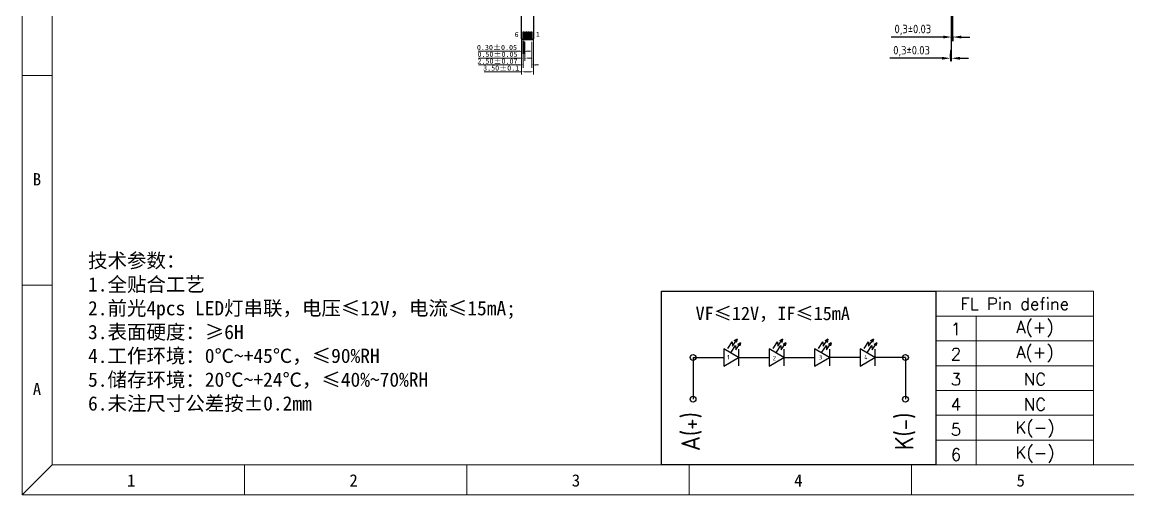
# Model space of a CAD drawing. Header units: millimetres. Extents: x 245 to 11863, y -5369 to 598.
# Drawn here: x 11342.1 to 11665.3, y -5368.9 to -5230.8 of the extents above; entities that cross this region are included whole.
import ezdxf
from ezdxf.enums import TextEntityAlignment as Align

# ---------------------------------------------------------------- set-up
doc = ezdxf.new("R2010")
doc.units = ezdxf.units.MM
for name, color, linetype, lineweight in [('1', 7, 'Continuous', 9), ('Sundenal', 4, 'Continuous', 20), ('文字', 2, 'Continuous', 20)]:
    doc.layers.add(name, color=color, linetype=linetype, lineweight=lineweight)
for name, color, linetype in [('COVERLENS', 2, 'Continuous'), ('DIM', 7, 'Continuous'), ('FPC', 5, 'Continuous')]:
    doc.layers.add(name, color=color, linetype=linetype)
doc.styles.get("Standard").update_dxf_attribs({"font": 'isocp2.shx', "bigfont": 'extfont2.shx'})
doc.styles.add('YW-RD', font='romans.shx', dxfattribs={"bigfont": 'chineset.shx'})
doc.styles.add('宋体', font='')
doc.styles.get('宋体').set_extended_font_data('SimSun')
doc.dimstyles.new('ISO-25', dxfattribs={"dimtxt": 2.5, "dimasz": 2.5, "dimexe": 1.25, "dimexo": 0.625, "dimtad": 1, "dimdec": 1, "dimtxsty": 'Standard', "dimcen": 2.5, "dimadec": 0, "dimazin": 0, "dimtfac": 1, "dimtdec": 1, "dimtmove": 0, "dimatfit": 3, "dimfxl": 1, "dimarcsym": 0})
doc.dimstyles.new('Sundenal$0', dxfattribs={"dimtxt": 6, "dimasz": 3, "dimexe": 0.8, "dimexo": 0.8, "dimgap": 0.2, "dimtad": 1, "dimzin": 1, "dimdsep": 46, "dimtxsty": '宋体', "dimcen": 2.5, "dimadec": 0, "dimazin": 0, "dimtfac": 1, "dimtofl": 0, "dimtmove": 0, "dimatfit": 3, "dimfxl": 0.8, "dimtolj": 1, "dimlwd": 13, "dimlwe": 13, "dimarcsym": 0})

# ---------------------------------------------------------------- blocks, each defined once
blk = doc.blocks.new('sundenal')
at = {"layer": 'Sundenal', "color": 4}
blk.add_lwpolyline([(-1141.39, 0), (0, 0), (0, 805.66), (-1141.39, 805.66)], close=True, dxfattribs=at)
at = {"layer": 'Sundenal', "ltscale": 0.2}
blk.add_lwpolyline([(-19.18, 786.48), (-1122.21, 786.48), (-1122.21, 19.18), (-19.18, 19.18)], close=True, dxfattribs=at)
at = {"layer": 'Sundenal', "color": 4}
for points in [[(-1141.39, 268.55), (-1122.21, 268.55)], [(-1141.39, 134.28), (-1122.21, 134.28)], [(-1122.21, 19.18), (-1141.39, 0)], [(-998.96, 19.18), (-998.96, 0)], [(-856.53, 19.18), (-856.53, 0)], [(-714.1, 19.18), (-714.1, 0)], [(-571.67, 19.18), (-571.67, 0)]]:
    blk.add_lwpolyline(points, dxfattribs=at)
at = {"layer": 'Sundenal', "color": 4, "style": '宋体'}
for s, p in [('B', (-1131.87, 202.04)), ('A', (-1131.87, 67.76)), ('1', (-1071.5, 9.26)), ('2', (-929.07, 9.26)), ('3', (-786.64, 9.26)), ('4', (-644.21, 9.26)), ('5', (-501.78, 9.26))]:
    blk.add_text(s, height=7.85, dxfattribs=at).set_placement(p, align=Align.MIDDLE_CENTER)
blk = doc.blocks.new('*D13')
at = {"layer": 'COVERLENS', "color": 0, "lineweight": -2, "ltscale": 0.2, "transparency": 16777216}
for p, q in [((11610.95, -5241.37), (11595.72, -5241.37)), ((11613.45, -5241.18), (11613.45, -5240.12)), ((11613.75, -5241.37), (11613.45, -5241.37)), ((11613.75, -5241.18), (11613.75, -5240.12)), ((11616.25, -5241.37), (11618.75, -5241.37))]:
    blk.add_line(p, q, dxfattribs=at)
at = {"layer": 'COVERLENS', "color": 0, "ltscale": 0.2, "transparency": 16777216}
for points in [[(11610.95, -5240.95), (11610.95, -5241.79), (11613.45, -5241.37)], [(11616.25, -5240.95), (11616.25, -5241.79), (11613.75, -5241.37)]]:
    blk.add_solid(points, dxfattribs=at)
at = {"layer": 'Defpoints', "color": 0, "ltscale": 0.2, "transparency": 16777216}
for p in [(11613.45, -5241.37), (11613.45, -5241.8), (11613.75, -5241.8)]:
    blk.add_point(p, dxfattribs=at)
at = {"layer": 'COVERLENS', "color": 0, "ltscale": 0.2, "transparency": 16777216, "insert": (11602.09, -5239.31), "char_height": 2.5, "attachment_point": 5}
blk.add_mtext('0,3{\\Fisocp2,extfont2|c134;%%P0.03}', dxfattribs=at)
blk = doc.blocks.new('*D14')
at = {"layer": 'COVERLENS', "color": 0, "lineweight": -2, "ltscale": 0.2, "transparency": 16777216}
for p, q in [((11611.33, -5235.17), (11596.1, -5235.17)), ((11613.83, -5234.93), (11613.83, -5236.42)), ((11614.13, -5235.17), (11613.83, -5235.17)), ((11614.13, -5234.93), (11614.13, -5236.42)), ((11616.63, -5235.17), (11619.13, -5235.17))]:
    blk.add_line(p, q, dxfattribs=at)
at = {"layer": 'COVERLENS', "color": 0, "ltscale": 0.2, "transparency": 16777216}
for points in [[(11611.33, -5234.75), (11611.33, -5235.59), (11613.83, -5235.17)], [(11616.63, -5234.75), (11616.63, -5235.59), (11614.13, -5235.17)]]:
    blk.add_solid(points, dxfattribs=at)
at = {"layer": 'Defpoints', "color": 0, "ltscale": 0.2, "transparency": 16777216}
for p in [(11613.83, -5234.3), (11613.83, -5235.17), (11614.13, -5234.3)]:
    blk.add_point(p, dxfattribs=at)
at = {"layer": 'COVERLENS', "color": 0, "ltscale": 0.2, "transparency": 16777216, "insert": (11602.46, -5233.11), "char_height": 2.5, "attachment_point": 5}
blk.add_mtext('0,3{\\Fisocp2,extfont2|c134;%%P0.03}', dxfattribs=at)
blk = doc.blocks.new('*D18')
at = {"layer": 'Defpoints', "color": 0, "transparency": 16777216}
for p in [(11488.07, -5234.51), (11491.57, -5234.51), (11488.07, -5245.32)]:
    blk.add_point(p, dxfattribs=at)
at = {"layer": 'DIM', "color": 0, "lineweight": 13, "transparency": 16777216}
for p, q in [((11488.07, -5235.31), (11488.07, -5246.12)), ((11491.57, -5235.31), (11491.57, -5246.12))]:
    blk.add_line(p, q, dxfattribs=at)
at = {"layer": 'DIM', "color": 0, "lineweight": 18, "transparency": 16777216}
for p, q in [((11488.07, -5245.32), (11477.21, -5245.32)), ((11490.57, -5245.32), (11489.07, -5245.32))]:
    blk.add_line(p, q, dxfattribs=at)
at = {"layer": 'DIM', "color": 0, "transparency": 16777216}
for points in [[(11489.07, -5245.16), (11489.07, -5245.49), (11488.07, -5245.32)], [(11490.57, -5245.16), (11490.57, -5245.49), (11491.57, -5245.32)]]:
    blk.add_solid(points, dxfattribs=at)
at = {"layer": 'DIM', "color": 0, "lineweight": 30, "transparency": 16777216, "insert": (11482.14, -5244.22), "char_height": 1.5, "attachment_point": 5, "style": '宋体'}
blk.add_mtext('\\A1;3.50±0.1', dxfattribs=at)
blk = doc.blocks.new('*D19')
at = {"layer": 'Defpoints', "color": 0, "transparency": 16777216}
for p in [(11488.57, -5235.74), (11491.07, -5235.74), (11488.57, -5243.32)]:
    blk.add_point(p, dxfattribs=at)
at = {"layer": 'DIM', "color": 0, "lineweight": 13, "transparency": 16777216}
for p, q in [((11488.57, -5236.54), (11488.57, -5244.12)), ((11491.07, -5236.54), (11491.07, -5244.12))]:
    blk.add_line(p, q, dxfattribs=at)
at = {"layer": 'DIM', "color": 0, "lineweight": 18, "transparency": 16777216}
for p, q in [((11487.57, -5243.32), (11475.54, -5243.32)), ((11492.07, -5243.32), (11493.07, -5243.32))]:
    blk.add_line(p, q, dxfattribs=at)
at = {"layer": 'DIM', "color": 0, "transparency": 16777216}
for points in [[(11487.57, -5243.16), (11487.57, -5243.49), (11488.57, -5243.32)], [(11492.07, -5243.16), (11492.07, -5243.49), (11491.07, -5243.32)]]:
    blk.add_solid(points, dxfattribs=at)
at = {"layer": 'DIM', "color": 0, "lineweight": 30, "transparency": 16777216, "insert": (11481.06, -5242.22), "char_height": 1.5, "attachment_point": 5, "style": '宋体'}
blk.add_mtext('\\A1;2.50±0.07', dxfattribs=at)
blk = doc.blocks.new('*D20')
at = {"layer": 'Defpoints', "color": 0, "transparency": 16777216}
for p in [(11488.57, -5235.74), (11489.07, -5235.74), (11488.57, -5241.32)]:
    blk.add_point(p, dxfattribs=at)
at = {"layer": 'DIM', "color": 0, "lineweight": 13, "transparency": 16777216}
for p, q in [((11488.57, -5236.54), (11488.57, -5242.12)), ((11489.07, -5236.54), (11489.07, -5242.12))]:
    blk.add_line(p, q, dxfattribs=at)
at = {"layer": 'DIM', "color": 0, "lineweight": 18, "transparency": 16777216}
for p, q in [((11487.57, -5241.32), (11475.54, -5241.32)), ((11490.07, -5241.32), (11491.07, -5241.32))]:
    blk.add_line(p, q, dxfattribs=at)
at = {"layer": 'DIM', "color": 0, "transparency": 16777216}
for points in [[(11487.57, -5241.16), (11487.57, -5241.49), (11488.57, -5241.32)], [(11490.07, -5241.16), (11490.07, -5241.49), (11489.07, -5241.32)]]:
    blk.add_solid(points, dxfattribs=at)
at = {"layer": 'DIM', "color": 0, "lineweight": 30, "transparency": 16777216, "insert": (11481.06, -5240.22), "char_height": 1.5, "attachment_point": 5, "style": '宋体'}
blk.add_mtext('\\A1;0.50±0.05', dxfattribs=at)
blk = doc.blocks.new('*D21')
at = {"layer": 'Defpoints', "color": 0, "transparency": 16777216}
for p in [(11488.42, -5235.49), (11488.72, -5235.49), (11488.42, -5239.32)]:
    blk.add_point(p, dxfattribs=at)
at = {"layer": 'DIM', "color": 0, "lineweight": 13, "transparency": 16777216}
for p, q in [((11488.42, -5236.29), (11488.42, -5240.12)), ((11488.72, -5236.29), (11488.72, -5240.12))]:
    blk.add_line(p, q, dxfattribs=at)
at = {"layer": 'DIM', "color": 0, "lineweight": 18, "transparency": 16777216}
for p, q in [((11487.42, -5239.32), (11475.39, -5239.32)), ((11489.72, -5239.32), (11490.72, -5239.32))]:
    blk.add_line(p, q, dxfattribs=at)
at = {"layer": 'DIM', "color": 0, "transparency": 16777216}
for points in [[(11487.42, -5239.16), (11487.42, -5239.49), (11488.42, -5239.32)], [(11489.72, -5239.16), (11489.72, -5239.49), (11488.72, -5239.32)]]:
    blk.add_solid(points, dxfattribs=at)
at = {"layer": 'DIM', "color": 0, "lineweight": 30, "transparency": 16777216, "insert": (11480.91, -5238.22), "char_height": 1.5, "attachment_point": 5, "style": '宋体'}
blk.add_mtext('\\A1;0.30±0.05', dxfattribs=at)

msp = doc.modelspace()

# ---------------------------------------------------------------- linework, layer by layer
for p, q in [((11548.3506, -5326.1312), (11549.635, -5324.234)), ((11548.3506, -5326.1312), (11549.635, -5324.234)), ((11549.3335, -5327.2191), (11550.6179, -5325.3219)), ((11549.3335, -5327.2191), (11550.6179, -5325.3219)), ((11549.635, -5324.234), (11549.7008, -5325.4734)), ((11549.635, -5324.234), (11549.7008, -5325.4734)), ((11549.7008, -5325.4734), (11551.0915, -5323.419)), ((11549.7008, -5325.4734), (11551.0915, -5323.419)), ((11551.0915, -5323.419), (11550.1696, -5323.9543)), ((11551.0915, -5323.419), (11550.1696, -5323.9543)), ((11550.6179, -5325.3219), (11550.6836, -5326.5614)), ((11550.6179, -5325.3219), (11550.6836, -5326.5614)), ((11550.6836, -5326.5614), (11552.0744, -5324.5069)), ((11550.6836, -5326.5614), (11552.0744, -5324.5069)), ((11551.0915, -5323.419), (11550.8417, -5324.3741)), ((11551.0915, -5323.419), (11550.8417, -5324.3741)), ((11552.0744, -5324.5069), (11551.2447, -5324.9887)), ((11552.0744, -5324.5069), (11551.2447, -5324.9887)), ((11551.496, -5326.3338), (11551.496, -5331.2569)), ((11551.496, -5326.3338), (11551.496, -5331.2569)), ((11552.0744, -5324.5069), (11551.8495, -5325.3665)), ((11552.0744, -5324.5069), (11551.8495, -5325.3665)), ((11561.631, -5326.1312), (11562.9153, -5324.234)), ((11561.631, -5326.1312), (11562.9153, -5324.234)), ((11562.6139, -5327.2191), (11563.8982, -5325.3219)), ((11562.6139, -5327.2191), (11563.8982, -5325.3219)), ((11562.9153, -5324.234), (11562.9811, -5325.4734)), ((11562.9153, -5324.234), (11562.9811, -5325.4734)), ((11562.9811, -5325.4734), (11564.3719, -5323.419)), ((11562.9811, -5325.4734), (11564.3719, -5323.419)), ((11564.3719, -5323.419), (11563.4499, -5323.9543)), ((11564.3719, -5323.419), (11563.4499, -5323.9543)), ((11563.8982, -5325.3219), (11563.964, -5326.5614)), ((11563.8982, -5325.3219), (11563.964, -5326.5614)), ((11563.964, -5326.5614), (11565.3548, -5324.5069)), ((11563.964, -5326.5614), (11565.3548, -5324.5069)), ((11564.3719, -5323.419), (11564.122, -5324.3741)), ((11564.3719, -5323.419), (11564.122, -5324.3741)), ((11565.3548, -5324.5069), (11564.525, -5324.9887)), ((11565.3548, -5324.5069), (11564.525, -5324.9887)), ((11564.7763, -5326.3338), (11564.7763, -5331.2569)), ((11564.7763, -5326.3338), (11564.7763, -5331.2569)), ((11565.3548, -5324.5069), (11565.1299, -5325.3665)), ((11565.3548, -5324.5069), (11565.1299, -5325.3665)), ((11574.9113, -5326.1312), (11576.1957, -5324.234)), ((11574.9113, -5326.1312), (11576.1957, -5324.234)), ((11575.8942, -5327.2191), (11577.1785, -5325.3219)), ((11575.8942, -5327.2191), (11577.1785, -5325.3219)), ((11576.1957, -5324.234), (11576.2614, -5325.4734)), ((11576.1957, -5324.234), (11576.2614, -5325.4734)), ((11576.2614, -5325.4734), (11577.6522, -5323.419)), ((11576.2614, -5325.4734), (11577.6522, -5323.419)), ((11577.6522, -5323.419), (11576.7303, -5323.9543)), ((11577.6522, -5323.419), (11576.7303, -5323.9543)), ((11577.1785, -5325.3219), (11577.2443, -5326.5614)), ((11577.1785, -5325.3219), (11577.2443, -5326.5614)), ((11577.2443, -5326.5614), (11578.6351, -5324.5069)), ((11577.2443, -5326.5614), (11578.6351, -5324.5069)), ((11577.6522, -5323.419), (11577.4023, -5324.3741)), ((11577.6522, -5323.419), (11577.4023, -5324.3741)), ((11578.6351, -5324.5069), (11577.8054, -5324.9887)), ((11578.6351, -5324.5069), (11577.8054, -5324.9887)), ((11578.0567, -5326.3338), (11578.0567, -5331.2569)), ((11578.0567, -5326.3338), (11578.0567, -5331.2569)), ((11578.6351, -5324.5069), (11578.4102, -5325.3665)), ((11578.6351, -5324.5069), (11578.4102, -5325.3665)), ((11588.1917, -5326.1312), (11589.476, -5324.234)), ((11588.1917, -5326.1312), (11589.476, -5324.234)), ((11589.1746, -5327.2191), (11590.4589, -5325.3219)), ((11589.1746, -5327.2191), (11590.4589, -5325.3219)), ((11589.476, -5324.234), (11589.5418, -5325.4734)), ((11589.476, -5324.234), (11589.5418, -5325.4734)), ((11589.5418, -5325.4734), (11590.9326, -5323.419)), ((11589.5418, -5325.4734), (11590.9326, -5323.419)), ((11590.9326, -5323.419), (11590.0106, -5323.9543)), ((11590.9326, -5323.419), (11590.0106, -5323.9543)), ((11590.4589, -5325.3219), (11590.5247, -5326.5614)), ((11590.4589, -5325.3219), (11590.5247, -5326.5614)), ((11590.5247, -5326.5614), (11591.9154, -5324.5069)), ((11590.5247, -5326.5614), (11591.9154, -5324.5069)), ((11590.9326, -5323.419), (11590.6827, -5324.3741)), ((11590.9326, -5323.419), (11590.6827, -5324.3741)), ((11591.9154, -5324.5069), (11591.0857, -5324.9887)), ((11591.9154, -5324.5069), (11591.0857, -5324.9887)), ((11591.337, -5326.3338), (11591.337, -5331.2569)), ((11591.337, -5326.3338), (11591.337, -5331.2569)), ((11591.9154, -5324.5069), (11591.6906, -5325.3665)), ((11591.9154, -5324.5069), (11591.6906, -5325.3665)), ((11538.2216, -5328.7981), (11547.1831, -5328.7981)), ((11538.2216, -5328.7981), (11538.2216, -5340.9673)), ((11551.5019, -5328.7981), (11560.4634, -5328.7981)), ((11564.7823, -5328.7981), (11573.7438, -5328.7981)), ((11587.0241, -5328.7981), (11578.0626, -5328.7981)), ((11600.3045, -5328.7981), (11591.343, -5328.7981)), ((11600.3045, -5328.7981), (11600.3045, -5340.9673))]:
    msp.add_line(p, q)
for points in [[(11551.5019, -5328.7981), (11547.1831, -5326.3046), (11547.1831, -5331.2915)], [(11551.5019, -5328.7981), (11547.1831, -5326.3046), (11547.1831, -5331.2915)], [(11564.7823, -5328.7981), (11560.4634, -5326.3046), (11560.4634, -5331.2915)], [(11564.7823, -5328.7981), (11560.4634, -5326.3046), (11560.4634, -5331.2915)], [(11578.0626, -5328.7981), (11573.7438, -5326.3046), (11573.7438, -5331.2915)], [(11578.0626, -5328.7981), (11573.7438, -5326.3046), (11573.7438, -5331.2915)], [(11591.343, -5328.7981), (11587.0241, -5326.3046), (11587.0241, -5331.2915)], [(11591.343, -5328.7981), (11587.0241, -5326.3046), (11587.0241, -5331.2915)]]:
    msp.add_lwpolyline(points, close=True)
for centre in [(11538.2216, -5328.7981), (11600.3045, -5328.7981), (11538.2216, -5340.9673), (11600.3045, -5340.9673)]:
    msp.add_circle(centre, 0.8498)
at = {"layer": '1', "color": 1}
for p, q in [((11620.9802, -5323.9502), (11620.9802, -5316.7052)), ((11620.9802, -5331.1951), (11620.9802, -5323.9502)), ((11620.9802, -5338.4401), (11620.9802, -5331.1951)), ((11620.9802, -5345.685), (11620.9802, -5338.4401)), ((11620.9802, -5352.93), (11620.9802, -5345.685)), ((11620.9802, -5360.1749), (11620.9802, -5352.93))]:
    msp.add_line(p, q, dxfattribs=at)
for points in [[(11609.1529, -5309.4603), (11609.1529, -5316.7052), (11655.31, -5316.7052), (11655.31, -5309.4603)], [(11609.1529, -5316.7052), (11609.1529, -5323.9502), (11655.31, -5323.9502), (11655.31, -5316.7052)], [(11609.1529, -5323.9502), (11609.1529, -5331.1951), (11655.31, -5331.1951), (11655.31, -5323.9502)], [(11609.1529, -5331.1951), (11609.1529, -5338.4401), (11655.31, -5338.4401), (11655.31, -5331.1951)], [(11609.1529, -5338.4401), (11609.1529, -5345.685), (11655.31, -5345.685), (11655.31, -5338.4401)], [(11609.1529, -5345.685), (11609.1529, -5352.93), (11655.31, -5352.93), (11655.31, -5345.685)], [(11609.1529, -5352.93), (11609.1529, -5360.1749), (11655.31, -5360.1749), (11655.31, -5352.93)]]:
    msp.add_lwpolyline(points, close=True, dxfattribs=at)
at = {"layer": 'COVERLENS', "color": 0, "ltscale": 0.2}
msp.add_lwpolyline([(11529.0343, -5309.4603), (11609.1529, -5309.4603), (11609.1529, -5360.1749), (11529.0343, -5360.1749)], close=True, dxfattribs=at)
at = {"layer": 'FPC', "ltscale": 0.2}
for points in [[(11613.7514, -5199.3918), (11613.6514, -5199.3918), (11613.6514, -5242.1415), (11613.7514, -5242.1415)], [(11614.1264, -5201.3418), (11614.0264, -5201.3418), (11614.0264, -5235.9418), (11614.1264, -5235.9418)], [(11488.4217, -5235.7418), (11488.7217, -5235.7418), (11488.7217, -5233.7418), (11488.4217, -5233.7418)], [(11488.9217, -5235.7418), (11489.2217, -5235.7418), (11489.2217, -5233.7418), (11488.9217, -5233.7418)], [(11489.4217, -5235.7418), (11489.7217, -5235.7418), (11489.7217, -5233.7418), (11489.4217, -5233.7418)], [(11489.9217, -5235.7418), (11490.2217, -5235.7418), (11490.2217, -5233.7418), (11489.9217, -5233.7418)], [(11490.4217, -5235.7418), (11490.7217, -5235.7418), (11490.7217, -5233.7418), (11490.4217, -5233.7418)], [(11490.9217, -5235.7418), (11491.2217, -5235.7418), (11491.2217, -5233.7418), (11490.9217, -5233.7418)], [(11614.0264, -5232.9418), (11613.8262, -5232.9418), (11613.8262, -5235.9418), (11614.0264, -5235.9418)], [(11613.6514, -5239.1415), (11613.4512, -5239.1415), (11613.4512, -5242.1415), (11613.6514, -5242.1415)]]:
    msp.add_lwpolyline(points, close=True, dxfattribs=at)
msp.add_lwpolyline([(11488.0717, -5206.1418, 0.41421356), (11487.5717, -5205.6418), (11469.1717, -5205.6418, -0.41421356), (11468.6717, -5205.1418), (11468.6717, -5201.3418), (11513.5717, -5201.3418), (11513.5717, -5205.1418, -0.41421356), (11513.0717, -5205.6418), (11492.0717, -5205.6418, 0.41421356), (11491.5717, -5206.1418), (11491.5717, -5235.6418, -0.41421356), (11491.2717, -5235.9418), (11488.3717, -5235.9418, -0.41421356), (11488.0717, -5235.6418)], format="xyb", close=True, dxfattribs=at)

# ---------------------------------------------------------------- block references
at = {"layer": 'Sundenal', "xscale": 0.4563516672010337, "yscale": 0.4563516672010337, "zscale": 0.4563516671999997}
msp.add_blockref('sundenal', (11862.9813, -5368.9288), dxfattribs=at)

# ---------------------------------------------------------------- texts
for s, width, p, p2 in [('1', 2.09315, (11548.0941, -5329.3687), (11549.0455, -5329.3687)), ('2', 1.200872, (11561.5279, -5329.6199), (11562.4792, -5329.6199)), ('3', 1.238715, (11574.9714, -5329.3736), (11575.9228, -5329.3736)), ('4', 1.127081, (11588.2518, -5329.3736), (11589.2032, -5329.3736))]:
    msp.add_text(s, height=1.2986, dxfattribs=dict(width=width)).set_placement(p, p2, align=Align.FIT)
for s, p in [('A(+)', (11540.2223, -5356.1365)), ('K(-)', (11602.6521, -5355.899))]:
    msp.add_text(s, height=5.43325, rotation=90).set_placement(p)
at = {"layer": '1', "attachment_point": 5, "style": 'YW-RD'}
for s, insert, char_height, width in [('{\\Fromans,chineset|c134;FL} Pin define', (11632.2314, -5313.1298), 3.548189, 46.157045), ('1', (11615.0666, -5320.4688), 3.5482, 11.827296), ('1', (11615.0666, -5320.4688), 3.5482, 11.827296), ('{\\Fromans,chineset|c134;A(+)}', (11638.1451, -5320.4688), 3.548189, 34.329749), ('2', (11615.0666, -5327.8079), 3.5482, 11.827296), ('{\\Fromans,chineset|c134;A(+)}', (11638.1451, -5327.8079), 3.548189, 34.329749), ('3', (11615.0666, -5335.1469), 3.5482, 11.827296), ('{\\Fromans,chineset|c134;NC}', (11638.1451, -5335.1469), 3.548189, 34.329749), ('4', (11615.0666, -5342.486), 3.5482, 11.827296), ('{\\Fromans,chineset|c134;NC}', (11638.1451, -5342.486), 3.548189, 34.329749), ('5', (11615.0666, -5349.825), 3.5482, 11.827296), ('{\\Fromans,chineset|c134;K(-)}', (11638.1451, -5349.825), 3.548189, 34.329749), ('6', (11615.0666, -5357.164), 3.5482, 11.827296), ('{\\Fromans,chineset|c134;K(-)}', (11638.1451, -5357.164), 3.548189, 34.329749)]:
    msp.add_mtext(s, dxfattribs=dict(at, insert=insert, char_height=char_height, width=width))
at = {"layer": 'DIM', "lineweight": 30, "style": '宋体'}
for s, insert, char_height, width, attachment_point in [('6 ', (11486.6591, -5233.6704), 1.5, 12.818145, 2), ('1 ', (11492.8744, -5233.6704), 1.5, 12.818145, 2), ('{\\C7;VF≤12V，IF≤15mA}', (11584.075, -5313.9632), 3.9, 139.569454, 3)]:
    msp.add_mtext(s, dxfattribs=dict(at, insert=insert, char_height=char_height, width=width, attachment_point=attachment_point))
at = {"layer": '文字', "color": 7, "insert": (11361.3783, -5298.3847), "char_height": 4.172754, "width": 198.475816, "attachment_point": 1, "style": '宋体'}
msp.add_mtext('{\\fSimSun|b0|i0|c134|p54;技术参数}：\\P1.全贴合工艺\\P2.前光4pcs LED灯串联，电压≤12V，电流≤15mA;\\P3.表面硬度：≥6H\\P4.工作环境：0℃~+45℃，≤90%RH\\P5.储存环境：20℃~+24℃，≤40%~70%RH\\P6.未注尺寸公差按±0.2mm', dxfattribs=at)

# ---------------------------------------------------------------- dimensions: what is measured, and where the dimension line sits
at = {"layer": 'COVERLENS', "color": 0, "ltscale": 0.2}
for base, p1, p2, picture, middle in [((11613.8262, -5235.1685), (11614.1264, -5234.3016), (11613.8262, -5234.3016), '*D14', (11602.461, -5233.106)), ((11613.4512, -5241.3705), (11613.7514, -5241.8008), (11613.4512, -5241.8008), '*D13', (11602.086, -5239.308))]:
    dim = msp.add_linear_dim(base=base, p1=p1, p2=p2, text='<>{\\Fisocp2,extfont2|c134;%%P0.03}', dimstyle='ISO-25', override={"dimfxl": 0.8}, dxfattribs=at)
    dim.commit()
    dim.dimension.update_dxf_attribs({"geometry": picture, "text_midpoint": middle})
at = {"layer": 'DIM', "lineweight": 30}
for base, p1, p2, override, picture, middle in [((11488.4217, -5239.323), (11488.7217, -5235.4906), (11488.4217, -5235.4906), {"dimtxt": 1.5, "dimasz": 1, "dimgap": 0.3, "dimtol": 1, "dimtp": 0.05, "dimtm": 0.05, "dimlwd": 18}, '*D21', (11480.9051, -5238.2188)), ((11488.5717, -5243.323), (11491.0717, -5235.7418), (11488.5717, -5235.7418), {"dimtxt": 1.5, "dimasz": 1, "dimgap": 0.3, "dimtol": 1, "dimtp": 0.07, "dimtm": 0.07, "dimlwd": 18}, '*D19', (11481.0551, -5242.2188)), ((11488.5717, -5241.323), (11489.0717, -5235.7418), (11488.5717, -5235.7418), {"dimtxt": 1.5, "dimasz": 1, "dimgap": 0.3, "dimtol": 1, "dimtp": 0.05, "dimtm": 0.05, "dimlwd": 18}, '*D20', (11481.0551, -5240.2188)), ((11488.0717, -5245.323), (11491.5717, -5234.5117), (11488.0717, -5234.5117), {"dimtxt": 1.5, "dimasz": 1, "dimgap": 0.3, "dimtol": 1, "dimtp": 0.1, "dimtm": 0.1, "dimlwd": 18}, '*D18', (11482.1426, -5244.2188))]:
    dim = msp.add_linear_dim(base=base, p1=p1, p2=p2, angle=180, dimstyle='Sundenal$0', override=override, dxfattribs=at)
    dim.commit()
    dim.dimension.update_dxf_attribs({"geometry": picture, "text_midpoint": middle})

doc.saveas('drawing.dxf')
